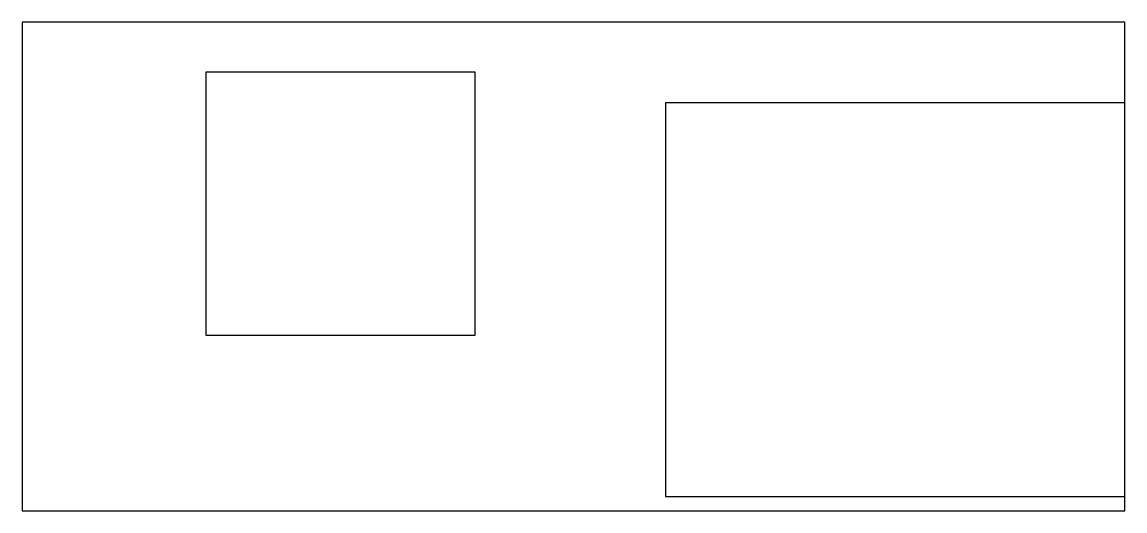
# Model space of a CAD drawing. Header units: metres. Extents: x 0 to 68.4, y 0 to 30.3.
import ezdxf

# ---------------------------------------------------------------- set-up
doc = ezdxf.new("R2010")
doc.units = ezdxf.units.M
for name, color, linetype in [('Exterior Walls', 2, 'CONTINUOUS'), ('Garage Adjacent Walls', 4, 'CONTINUOUS'), ('Interior Walls', 6, 'CONTINUOUS')]:
    doc.layers.add(name, color=color, linetype=linetype)

msp = doc.modelspace()

# ---------------------------------------------------------------- linework, layer by layer
at = {"layer": 'Exterior Walls'}
msp.add_lwpolyline([(0, 0), (68.4, 0), (68.4, 30.3), (0, 30.3), (0, 0)], dxfattribs=at)
at = {"layer": 'Garage Adjacent Walls'}
msp.add_lwpolyline([(39.9, 0.9), (68.4, 0.9), (68.4, 25.3), (39.9, 25.3), (39.9, 0.9)], dxfattribs=at)
at = {"layer": 'Interior Walls'}
msp.add_lwpolyline([(11.4, 10.9), (28.1, 10.9), (28.1, 27.2), (11.4, 27.2), (11.4, 10.9)], dxfattribs=at)

doc.saveas('drawing.dxf')
